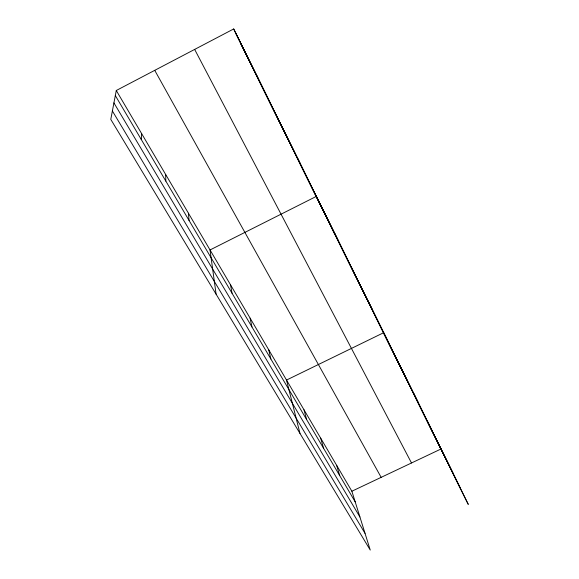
<?xml version="1.0" encoding="UTF-8"?>
<svg xmlns="http://www.w3.org/2000/svg" width="579" height="579" viewBox="0 0 579 579"><rect width="100%" height="100%" fill="white"/><g stroke="black" fill="none" stroke-linecap="round" stroke-linejoin="round"><path stroke-width="0.87" d="M141.283 139.532L141.652 133.648M116.285 90.498L110.784 119.383L370.242 550.05L351.873 491.224L116.285 90.498L233.692 28.95L468.216 504.273L233.692 28.95M351.873 491.224L441.133 448.935M112.384 110.98L365.023 533.339M113.925 102.896L359.906 516.96M115.322 95.557L355.18 501.819M154.731 70.341L381.156 477.349M194.653 49.418L411.51 462.976M235.458 32.634L452.973 473.13M240.828 43.881L460.515 488.538M427.736 421.823L432.484 431.529M399.069 363.786L403.52 372.883M413.732 393.467L418.342 402.883M407.587 381.568L383.711 332.679L286.518 380.063L299.973 433.41M368.078 301.037L372.145 309.367M351.692 267.853L355.528 275.727M334.481 233.004L338.064 240.372M335.053 234.777L316.387 196.375L210.032 249.962L216.09 294.175M297.345 157.821L300.327 163.973M277.269 117.182L279.896 122.61M256.084 74.293L258.306 78.896M336.623 465.277L339.735 475.656M320.679 438.158L323.581 448.291M303.997 409.787L306.66 419.637M268.75 349.839L270.871 359.016M250.121 318.153L251.93 326.94M230.572 284.897L232.034 293.235M188.428 213.202L189.065 220.469M165.666 174.489L165.826 181.104"/></g></svg>
